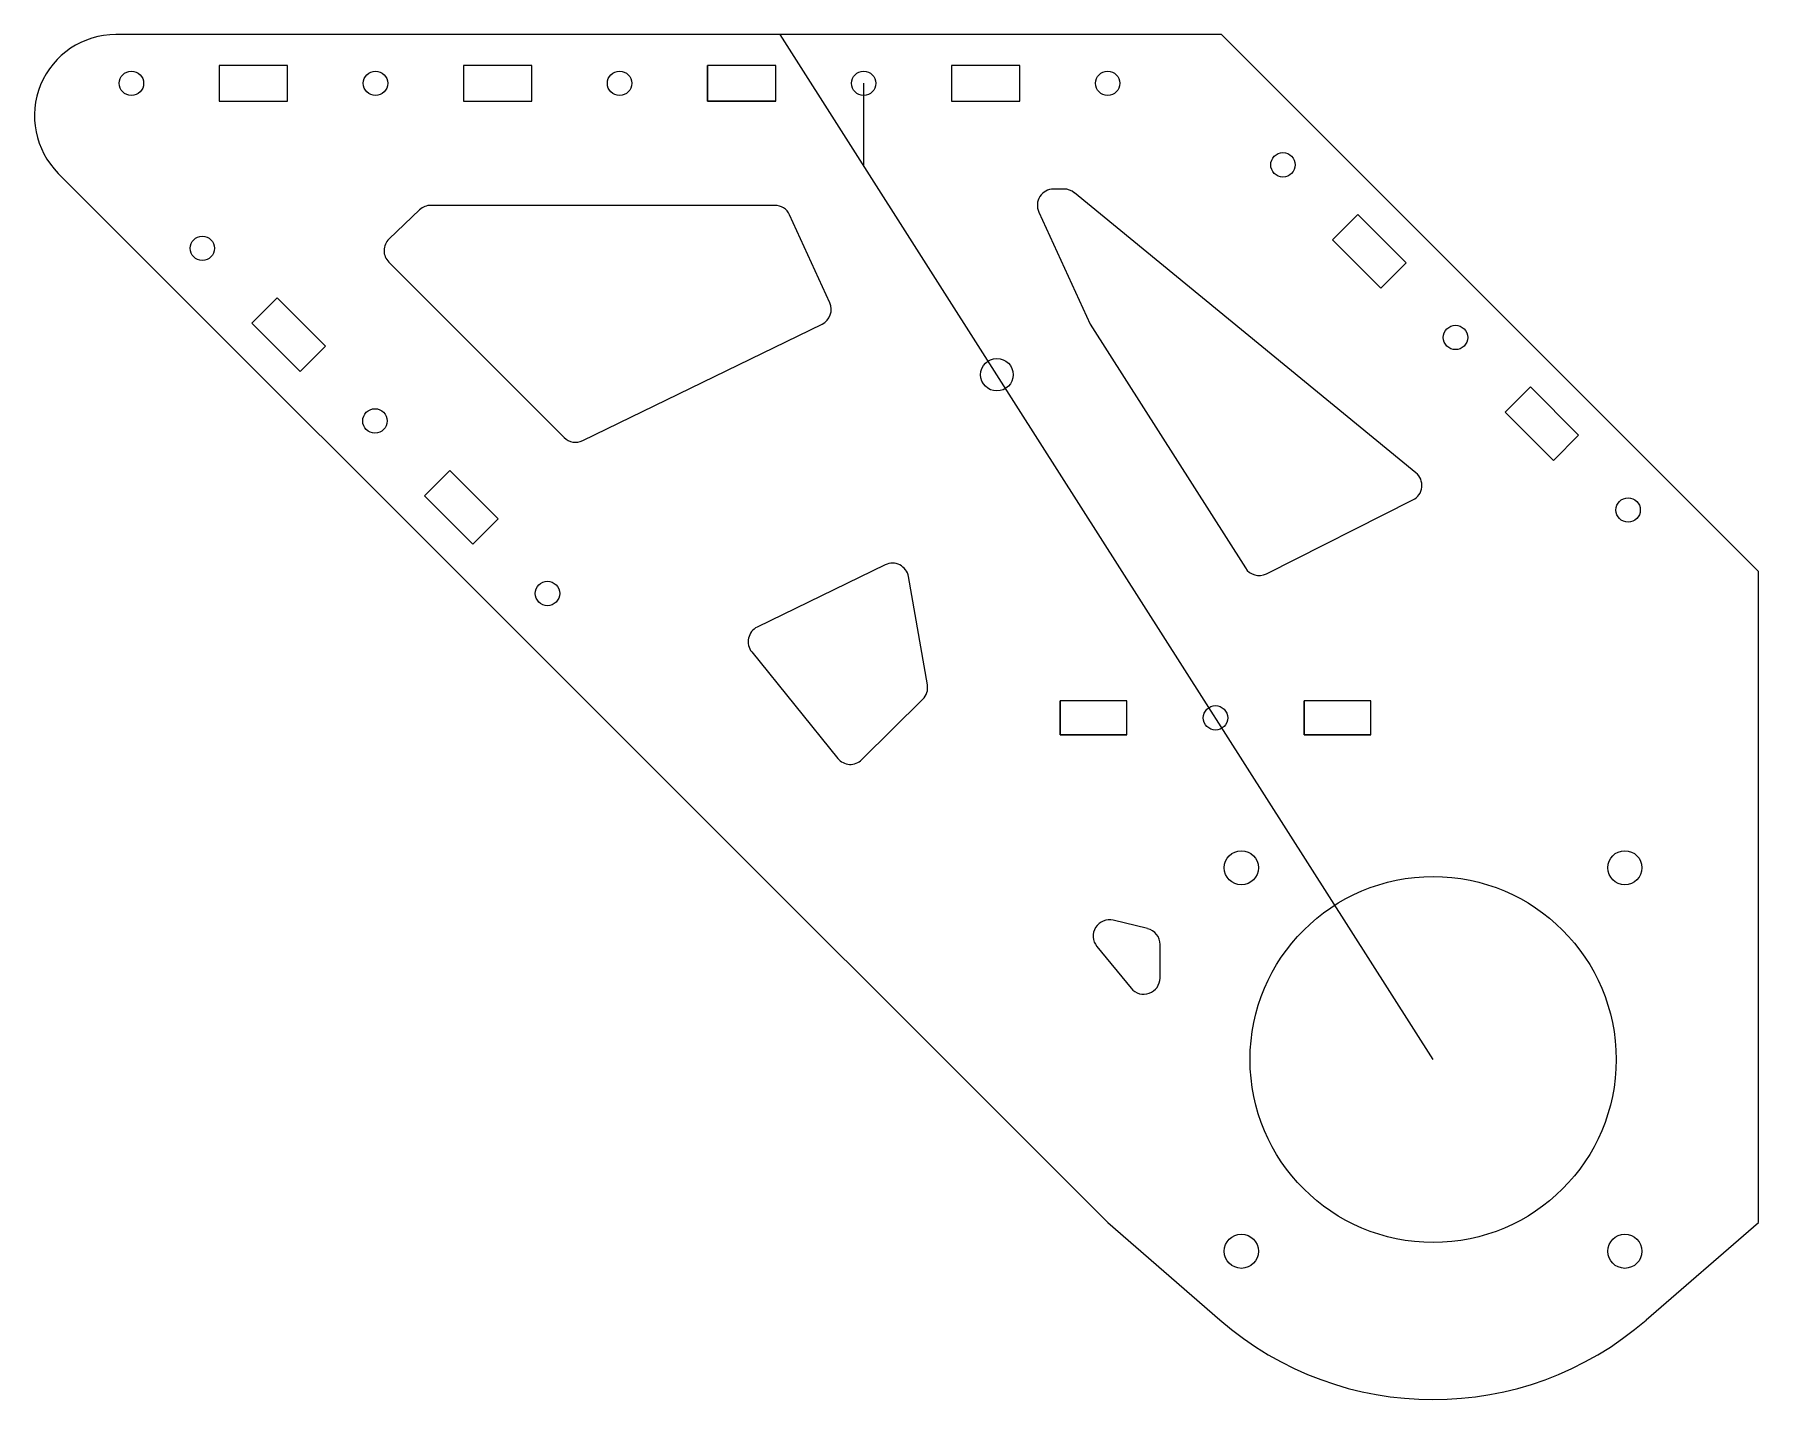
# Model space of a CAD drawing. Header units: millimetres. Extents: x -125 to 87, y -27 to 141.
import ezdxf

# ---------------------------------------------------------------- set-up
doc = ezdxf.new("R2010")
doc.units = ezdxf.units.MM

msp = doc.modelspace()

# ---------------------------------------------------------------- linework, layer by layer
at = {"color": 7, "linetype": 'Continuous', "lineweight": 25}
for p, q in [((21.03, 141.05), (-114.89, 141.05)), ((87.03, 75.05), (21.03, 141.05)), ((-93.77, 137.25), (-102.17, 137.25)), ((-102.17, 137.25), (-102.17, 132.85)), ((-93.77, 132.85), (-93.77, 137.25)), ((-72.17, 137.25), (-72.17, 132.85)), ((-63.77, 137.25), (-72.17, 137.25)), ((-63.77, 132.85), (-63.77, 137.25)), ((-42.17, 137.25), (-42.17, 132.85)), ((-33.77, 137.25), (-42.17, 137.25)), ((-33.77, 132.85), (-33.77, 137.25)), ((-12.17, 137.25), (-12.17, 132.85)), ((-3.77, 137.25), (-12.17, 137.25)), ((-3.77, 132.85), (-3.77, 137.25)), ((-102.17, 132.85), (-93.77, 132.85)), ((-72.17, 132.85), (-63.77, 132.85)), ((-42.17, 132.85), (-33.77, 132.85)), ((-12.17, 132.85), (-3.77, 132.85)), ((-121.96, 123.98), (7.03, -5)), ((1.66, 122.05), (0.38, 122.05)), ((44.92, 87.17), (2.93, 121.6)), ((-77.55, 119.5), (-81.3, 115.92)), ((-33.89, 120.05), (-76.17, 120.05)), ((-27.13, 108.08), (-32.07, 118.89)), ((-1.44, 119.22), (4.86, 105.45)), ((37.76, 118.94), (34.65, 115.83)), ((43.7, 113), (37.76, 118.94)), ((34.65, 115.83), (40.59, 109.89)), ((-81.34, 113.06), (-59.79, 91.51)), ((40.59, 109.89), (43.7, 113)), ((-95.07, 108.69), (-98.18, 105.58)), ((-89.13, 102.75), (-95.07, 108.69)), ((-98.18, 105.58), (-92.24, 99.64)), ((-57.5, 91.13), (-28.07, 105.45)), ((4.86, 105.45), (23.95, 75.48)), ((-92.24, 99.64), (-89.13, 102.75)), ((58.98, 97.73), (55.87, 94.62)), ((64.92, 91.79), (58.98, 97.73)), ((55.87, 94.62), (61.81, 88.68)), ((61.81, 88.68), (64.92, 91.79)), ((-73.85, 87.47), (-76.96, 84.36)), ((-67.91, 81.53), (-73.85, 87.47)), ((-76.96, 84.36), (-71.02, 78.42)), ((26.54, 74.77), (44.55, 83.84)), ((-71.02, 78.42), (-67.91, 81.53)), ((-20.31, 75.87), (-36.05, 68.21)), ((-15.13, 61.11), (-17.46, 74.41)), ((87.03, -5), (87.03, 75.05)), ((-36.73, 65.15), (-26.15, 52.07)), ((-23.18, 51.91), (-15.69, 59.34)), ((9.38, 59.15), (1.18, 59.15)), ((1.18, 59.15), (1.18, 54.95)), ((9.38, 54.95), (9.38, 59.15)), ((39.38, 59.15), (31.18, 59.15)), ((31.18, 59.15), (31.18, 54.95)), ((39.38, 54.95), (39.38, 59.15)), ((1.18, 54.95), (9.38, 54.95)), ((31.18, 54.95), (39.38, 54.95)), ((11.93, 31.14), (7.72, 32.16)), ((5.7, 28.95), (9.91, 23.81)), ((13.46, 25.07), (13.46, 29.19)), ((7.03, -5), (20.81, -16.96)), ((73.23, -16.97), (87.03, -5))]:
    msp.add_line(p, q, dxfattribs=at)
at = {"color": 7, "linetype": 'Continuous'}
for p, q in [((-6.59, 99.23), (-33.23, 141.05)), ((-33.77, 137.25), (-42.17, 137.25)), ((-42.17, 132.85), (-42.17, 137.25)), ((-33.77, 132.85), (-33.77, 137.25)), ((-22.97, 135.05), (-22.97, 124.95)), ((-33.77, 132.85), (-42.17, 132.85)), ((47.03, 15.05), (-6.59, 99.23)), ((9.38, 59.15), (1.18, 59.15)), ((1.18, 54.95), (1.18, 59.15)), ((9.38, 54.95), (9.38, 59.15)), ((39.38, 59.15), (31.18, 59.15)), ((31.18, 54.95), (31.18, 59.15)), ((39.38, 54.95), (39.38, 59.15)), ((9.38, 54.95), (1.18, 54.95)), ((39.38, 54.95), (31.18, 54.95))]:
    msp.add_line(p, q, dxfattribs=at)
at = {"color": 7, "linetype": 'Continuous', "lineweight": 25}
for centre, radius in [((-112.97, 135.05), 1.5), ((-82.97, 135.05), 1.5), ((-52.97, 135.05), 1.5), ((-22.97, 135.05), 1.5), ((7.03, 135.05), 1.5), ((28.57, 125.03), 1.5), ((-104.26, 114.77), 1.5), ((49.78, 103.81), 1.5), ((-6.59, 99.23), 2), ((-83.04, 93.55), 1.5), ((71, 82.6), 1.5), ((-61.83, 72.34), 1.5), ((20.28, 57.05), 1.5), ((23.46, 38.62), 2.1), ((70.6, 38.62), 2.1), ((47.03, 15.05), 22.5), ((23.46, -8.52), 2.1), ((70.6, -8.52), 2.1)]:
    msp.add_circle(centre, radius, dxfattribs=at)
at = {"color": 7, "linetype": 'Continuous'}
for centre, radius in [((-22.97, 135.05), 1.5), ((-6.59, 99.23), 2), ((20.28, 57.05), 1.5), ((47.03, 15.05), 22.5)]:
    msp.add_circle(centre, radius, dxfattribs=at)
at = {"color": 7, "linetype": 'Continuous', "lineweight": 25}
for centre, radius, start, end in [((-114.89, 131.05), 10, 90, 225), ((0.38, 120.05), 2, 90, 204.5787), ((1.66, 120.05), 2, 50.6483, 90), ((-76.17, 118.05), 2, 90, 133.6243), ((-33.89, 118.05), 2, 24.5787, 90), ((-79.92, 114.48), 2, 133.6243, 225), ((-28.95, 107.25), 2, 295.9497, 24.5787), ((-58.38, 92.93), 2, 225, 295.9497), ((43.65, 85.62), 2, 296.7303, 50.6483), ((-19.43, 74.07), 2, 9.9433, 115.9497), ((25.64, 76.55), 2, 212.4948, 296.7303), ((-35.17, 66.41), 2, 115.9497, 218.9607), ((-17.1, 60.76), 2, 314.7975, 9.9433), ((-24.59, 53.33), 2, 218.9607, 314.7975), ((7.24, 30.22), 2, 76.3352, 219.3198), ((11.46, 29.19), 2, 0, 76.3352), ((11.46, 25.07), 2, 219.3198, 0), ((47.02, 13.25), 40, 229.0563, 310.9275)]:
    msp.add_arc(centre, radius, start, end, dxfattribs=at)

doc.saveas('drawing.dxf')
